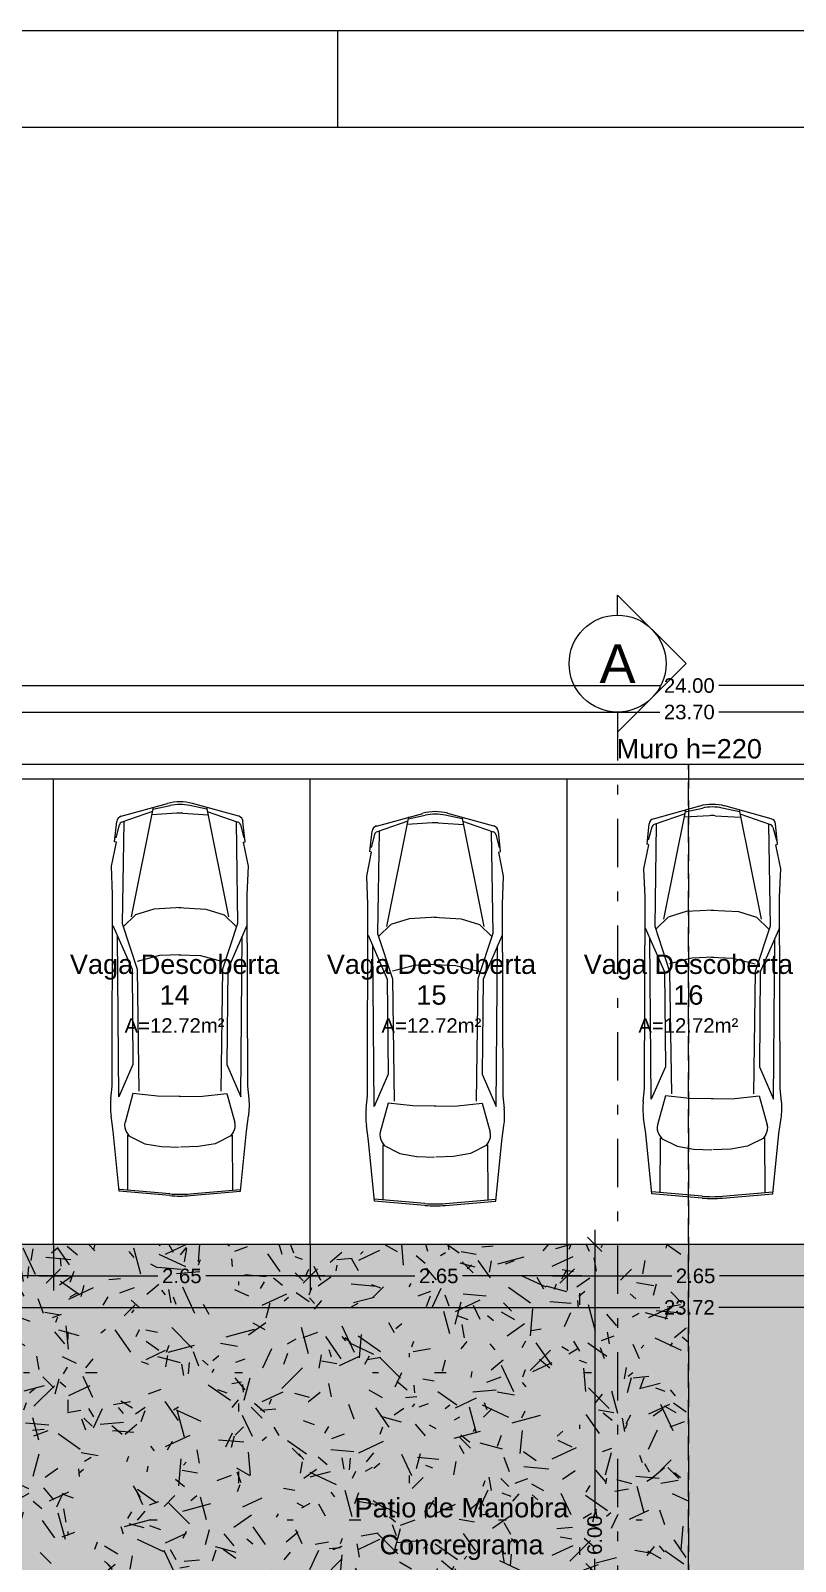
# Model space of a CAD drawing. Extents: x -120 to 1117, y 5 to 675.
# Drawn here: x 14.93 to 22.82, y 113.01 to 128.8 of the extents above; entities that cross this region are included whole.
import ezdxf
from ezdxf.enums import TextEntityAlignment as Align

# ---------------------------------------------------------------- set-up
doc = ezdxf.new("R2010")
doc.units = 0
doc.header["$MEASUREMENT"] = 0
doc.linetypes.add('DASHDOT', pattern=[1, 0.5, -0.25, 0, -0.25])
doc.linetypes.add('HIDDEN', pattern=[0.375, 0.25, -0.125])
doc.layers.get('0').update_dxf_attribs({"linetype": 'CONTINUOUS'})
doc.layers.get('DEFPOINTS').update_dxf_attribs({"linetype": 'CONTINUOUS'})
for name, color, linetype in [('carimbo', 4, 'CONTINUOUS'), ('cota', 1, 'CONTINUOUS'), ('moveis', 253, 'CONTINUOUS'), ('muro', 6, 'CONTINUOUS'), ('piso', 4, 'CONTINUOUS'), ('projecao', 4, 'HIDDEN'), ('texto', 7, 'CONTINUOUS'), ('vegetacao', 82, 'CONTINUOUS')]:
    doc.layers.add(name, color=color, linetype=linetype)
doc.styles.add('ROMANS', font='arial.ttf', dxfattribs={"height": 1.5})
doc.styles.get("Standard").update_dxf_attribs({"font": 'arial.ttf'})
doc.dimstyles.new('cotass', dxfattribs={"dimtxt": 0.15, "dimasz": 0.15, "dimexe": 0.15, "dimexo": 0, "dimgap": 0.05, "dimtad": 0, "dimzin": 4, "dimdsep": 46, "dimtxsty": 'Standard', "dimblk": 'OBLIQUE', "dimcen": 0, "dimdle": 0.15, "dimclrd": 256, "dimclrt": 4, "dimadec": 0, "dimazin": 1, "dimtfac": 1, "dimtix": 1, "dimtofl": 0, "dimtmove": 0, "dimatfit": 3, "dimldrblk": 'OPEN30', "dimfxl": 0, "dimtolj": 1, "dimtzin": 0, "dimlwd": -1, "dimarcsym": 0})
pattern_1 = [(0, (1.44, 0.96), (0.88, 1.52), [0.08, -1.34, 0.06, -0.58, 0.12, -1.42]), (5, (0.54, 1.68), (0.787509, 1.554551), [0.16, -1.34, 0.12, -0.58, 0.24, -1.42]), (10, (1.06, 1.78), (0.53784, 1.902295), [0.14, -0.34, 0.18, -1.06, 0.1, -1.32]), (15, (0.7, 1.96), (0.450046, 1.797737), [0.28, -0.34, 0.3, -1.06, 0.22, -1.32]), (20, (0.86, 1.14), (0.889806, 1.473175), [0.16, -1.1, 0.14, -0.82, 0.1, -0.64]), (25, (1.14, 0.86), (0.9972314, 1.458057), [0.22, -1.1, 0.28, -0.82, 0.24, -0.64]), (30, (1.44, 1.02), (-0.146462, 1.69368), [0.1, -0.66, 0.08, -0.98, 0.06, -1.3]), (35, (0.54, 0.3), (0.148824, 1.9842), [0.22, -0.66, 0.16, -0.98, 0.12, -1.3]), (40, (0.88, 1.46), (0.225573, 1.442469), [0.08, -0.88, 0.06, -0.56, 0.16, -1.02]), (45, (0.88, 0.74), (-0.410122, 1.965757), [0.16, -0.88, 0.12, -0.56, 0.3, -1.02]), (50, (1.18, 0.74), (-0.534986, 1.571557), [0.04, -0.74, 0.1, -1.22, 0.12, -0.62]), (60, (1.24, 0.88), (-0.663154, 1.491384), [0.1, -0.82, 0.04, -0.96, 0.08, -0.74]), (65, (0.52, 0.88), (-0.486328, 2.080453), [0.22, -0.82, 0.08, -0.96, 0.16, -0.74]), (70, (1.02, 0.64), (-0.732615, 1.437246), [0.06, -0.38, 0.12, -0.64, 0.08, -0.88]), (75, (0.3, 0.46), (-1.550558, 1.554275), [0.12, -0.38, 0.24, -0.64, 0.16, -0.88]), (80, (1.12, 1.82), (-1.390436, 1.09813), [0.14, -0.88, 0.06, -1.04, 0.12, -0.98]), (85, (1.3, 0.38), (-1.660168, 0.988455), [0.28, -0.88, 0.12, -1.04, 0.24, -0.98]), (90, (1.24, 0.96), (-1.76, 0.74), [0.12, -0.62, 0.08, -1.22, 0.04, -1.24]), (95, (0.52, 1.68), (-1.88055, 1.30105), [0.24, -0.62, 0.08, -1.22, 0.08, -1.24]), (100, (0.92, 1.58), (-1.653143, 0.967635), [0.14, -0.78, 0.12, -0.64, 0.14, -1.46]), (105, (1.28, 1.94), (-1.731187, 0.819872), [0.28, -0.78, 0.24, -0.64, 0.28, -1.46]), (110, (0.78, 0.44), (-1.602936, 0.544608), [0.16, -0.52, 0.08, -1.06, 0.12, -1.16]), (115, (1.86, 0.44), (-1.644302, 0.40283), [0.3, -0.52, 0.16, -1.06, 0.24, -1.16]), (120, (0.24, 0.68), (-1.911, 0.189948), [0.1, -1.34, 0.12, -0.62, 0.14, -0.82]), (125, (0.42, 0.86), (-2.170974, 0.066875), [0.22, -1.34, 0.24, -0.62, 0.28, -0.82]), (130, (0.68, 0.24), (-1.860718, 0.475107), [0.06, -0.44, 0.08, -0.86, 0.16, -1.12]), (135, (0.86, 0.42), (-2.149605, 0.311127), [0.12, -0.44, 0.16, -0.86, 0.3, -1.12]), (140, (0.08, 1.84), (-1.470646, -0.228038), [0.12, -0.72, 0.14, -0.62, 0.08, -0.84]), (145, (0.88, 0.58), (-1.548418, -0.502793), [0.24, -0.72, 0.28, -0.62, 0.16, -0.84]), (150, (1.74, 0.12), (-1.3655, -0.805115), [0.08, -0.56, 0.16, -1.24, 0.14, -1.14]), (155, (1.56, 1.22), (-1.77954, -0.692849), [0.16, -0.56, 0.3, -1.24, 0.28, -1.14]), (160, (0.42, 1.24), (-1.586007, -1.082858), [0.12, -0.84, 0.1, -0.76, 0.08, -1.22]), (165, (0.24, 0.52), (-1.706049, -1.344246), [0.24, -0.84, 0.22, -0.76, 0.16, -1.22]), (170, (0.54, 0.76), (-1.437627, -1.127488), [0.18, -0.66, 0.12, -0.9, 0.16, -0.88]), (175, (1.44, 1.66), (-1.365265, -1.607125), [0.22, -0.66, 0.24, -0.9, 0.26, -0.88])]

# ---------------------------------------------------------------- blocks, each defined once
blk = doc.blocks.new('A1')
blk.add_line((131, 594), (131, 584))
blk.add_lwpolyline([(841, 0), (0, 0), (0, 594), (841, 594)], close=True)
at = {"color": 2}
blk.add_lwpolyline([(831, 10), (831, 584), (30, 584), (30, 10), (831, 10)], dxfattribs=at)
blk = doc.blocks.new('_Oblique')
at = {"color": 0, "linetype": 'ByBlock', "lineweight": -2}
blk.add_line((-0.5, -0.5), (0.5, 0.5), dxfattribs=at)
blk = doc.blocks.new('*D12')
at = {"layer": 'cota', "color": 0, "lineweight": -2, "transparency": 16777216}
for p, q in [((12.519, 116.284), (12.519, 115.807)), ((15.169, 116.284), (15.169, 115.807))]:
    blk.add_line(p, q, dxfattribs=at)
at = {"layer": 'cota', "transparency": 16777216}
for p, q in [((12.369, 115.957), (13.598, 115.957)), ((15.319, 115.957), (14.091, 115.957))]:
    blk.add_line(p, q, dxfattribs=at)
at = {"layer": 'DEFPOINTS', "color": 0, "transparency": 16777216}
for p in [(12.519, 116.284), (15.169, 116.284), (15.169, 115.957)]:
    blk.add_point(p, dxfattribs=at)
at = {"layer": 'cota', "transparency": 16777216, "xscale": 0.15, "yscale": 0.15, "zscale": 0.15, "rotation": 180}
blk.add_blockref('_Oblique', (12.519, 115.957), dxfattribs=at)
at = {"layer": 'cota', "transparency": 16777216, "xscale": 0.15, "yscale": 0.15, "zscale": 0.15}
blk.add_blockref('_Oblique', (15.169, 115.957), dxfattribs=at)
at = {"layer": 'cota', "color": 4, "transparency": 16777216, "insert": (13.844, 115.957), "char_height": 0.15, "attachment_point": 5}
blk.add_mtext('\\A1;2.65', dxfattribs=at)
blk = doc.blocks.new('_Open30')
at = {"color": 0, "linetype": 'ByBlock', "lineweight": -2}
for p, q in [((-1, 0.27), (0, 0)), ((0, 0), (-1, -0.27)), ((0, 0), (-1, 0))]:
    blk.add_line(p, q, dxfattribs=at)
blk = doc.blocks.new('*D13')
at = {"layer": 'cota', "color": 0, "lineweight": -2, "transparency": 16777216}
for p, q in [((15.169, 116.284), (15.169, 115.807)), ((17.819, 116.284), (17.819, 115.807))]:
    blk.add_line(p, q, dxfattribs=at)
at = {"layer": 'cota', "transparency": 16777216}
for p, q in [((15.019, 115.957), (16.248, 115.957)), ((17.969, 115.957), (16.741, 115.957))]:
    blk.add_line(p, q, dxfattribs=at)
at = {"layer": 'DEFPOINTS', "color": 0, "transparency": 16777216}
for p in [(15.169, 116.284), (17.819, 116.284), (17.819, 115.957)]:
    blk.add_point(p, dxfattribs=at)
at = {"layer": 'cota', "transparency": 16777216, "xscale": 0.15, "yscale": 0.15, "zscale": 0.15, "rotation": 180}
blk.add_blockref('_Oblique', (15.169, 115.957), dxfattribs=at)
at = {"layer": 'cota', "transparency": 16777216, "xscale": 0.15, "yscale": 0.15, "zscale": 0.15}
blk.add_blockref('_Oblique', (17.819, 115.957), dxfattribs=at)
at = {"layer": 'cota', "color": 4, "transparency": 16777216, "insert": (16.494, 115.957), "char_height": 0.15, "attachment_point": 5}
blk.add_mtext('\\A1;2.65', dxfattribs=at)
blk = doc.blocks.new('*D14')
at = {"layer": 'cota', "color": 0, "lineweight": -2, "transparency": 16777216}
for p, q in [((17.819, 116.284), (17.819, 115.807)), ((20.469, 116.284), (20.469, 115.807))]:
    blk.add_line(p, q, dxfattribs=at)
at = {"layer": 'cota', "transparency": 16777216}
for p, q in [((17.669, 115.957), (18.898, 115.957)), ((20.619, 115.957), (19.391, 115.957))]:
    blk.add_line(p, q, dxfattribs=at)
at = {"layer": 'DEFPOINTS', "color": 0, "transparency": 16777216}
for p in [(17.819, 116.284), (20.469, 116.284), (20.469, 115.957)]:
    blk.add_point(p, dxfattribs=at)
at = {"layer": 'cota', "transparency": 16777216, "xscale": 0.15, "yscale": 0.15, "zscale": 0.15, "rotation": 180}
blk.add_blockref('_Oblique', (17.819, 115.957), dxfattribs=at)
at = {"layer": 'cota', "transparency": 16777216, "xscale": 0.15, "yscale": 0.15, "zscale": 0.15}
blk.add_blockref('_Oblique', (20.469, 115.957), dxfattribs=at)
at = {"layer": 'cota', "color": 4, "transparency": 16777216, "insert": (19.144, 115.957), "char_height": 0.15, "attachment_point": 5}
blk.add_mtext('\\A1;2.65', dxfattribs=at)
blk = doc.blocks.new('*D15')
at = {"layer": 'cota', "color": 0, "lineweight": -2, "transparency": 16777216}
for p, q in [((20.469, 116.284), (20.469, 115.807)), ((23.119, 116.284), (23.119, 115.807))]:
    blk.add_line(p, q, dxfattribs=at)
at = {"layer": 'cota', "transparency": 16777216}
for p, q in [((20.319, 115.957), (21.548, 115.957)), ((23.269, 115.957), (22.041, 115.957))]:
    blk.add_line(p, q, dxfattribs=at)
at = {"layer": 'DEFPOINTS', "color": 0, "transparency": 16777216}
for p in [(20.469, 116.284), (23.119, 116.284), (23.119, 115.957)]:
    blk.add_point(p, dxfattribs=at)
at = {"layer": 'cota', "transparency": 16777216, "xscale": 0.15, "yscale": 0.15, "zscale": 0.15, "rotation": 180}
blk.add_blockref('_Oblique', (20.469, 115.957), dxfattribs=at)
at = {"layer": 'cota', "transparency": 16777216, "xscale": 0.15, "yscale": 0.15, "zscale": 0.15}
blk.add_blockref('_Oblique', (23.119, 115.957), dxfattribs=at)
at = {"layer": 'cota', "color": 4, "transparency": 16777216, "insert": (21.794, 115.957), "char_height": 0.15, "attachment_point": 5}
blk.add_mtext('\\A1;2.65', dxfattribs=at)
blk = doc.blocks.new('*D49')
at = {"layer": 'cota', "color": 0, "lineweight": -2, "transparency": 16777216}
for p, q in [((9.869, 121.084), (9.869, 121.922)), ((33.589, 121.084), (33.589, 121.922))]:
    blk.add_line(p, q, dxfattribs=at)
at = {"layer": 'cota', "transparency": 16777216}
for p, q in [((9.719, 121.772), (21.425, 121.772)), ((33.739, 121.772), (22.033, 121.772))]:
    blk.add_line(p, q, dxfattribs=at)
at = {"layer": 'DEFPOINTS', "color": 0, "transparency": 16777216}
for p in [(33.589, 121.772), (9.869, 121.084), (33.589, 121.084)]:
    blk.add_point(p, dxfattribs=at)
at = {"layer": 'cota', "transparency": 16777216, "xscale": 0.15, "yscale": 0.15, "zscale": 0.15, "rotation": 180}
blk.add_blockref('_Oblique', (9.869, 121.772), dxfattribs=at)
at = {"layer": 'cota', "transparency": 16777216, "xscale": 0.15, "yscale": 0.15, "zscale": 0.15}
blk.add_blockref('_Oblique', (33.589, 121.772), dxfattribs=at)
at = {"layer": 'cota', "color": 4, "transparency": 16777216, "insert": (21.729, 121.772), "char_height": 0.15, "attachment_point": 5}
blk.add_mtext('\\A1;23.70', dxfattribs=at)
blk = doc.blocks.new('*D475')
at = {"layer": 'cota', "color": 0, "lineweight": -2, "transparency": 16777216}
for p, q in [((9.869, 116.284), (9.869, 115.482)), ((33.589, 116.284), (33.589, 115.482))]:
    blk.add_line(p, q, dxfattribs=at)
at = {"layer": 'cota', "transparency": 16777216}
for p, q in [((9.719, 115.632), (21.426, 115.632)), ((33.739, 115.632), (22.033, 115.632))]:
    blk.add_line(p, q, dxfattribs=at)
at = {"layer": 'DEFPOINTS', "color": 0, "transparency": 16777216}
for p in [(9.869, 116.284), (33.589, 116.284), (33.589, 115.632)]:
    blk.add_point(p, dxfattribs=at)
at = {"layer": 'cota', "transparency": 16777216, "xscale": 0.15, "yscale": 0.15, "zscale": 0.15, "rotation": 180}
blk.add_blockref('_Oblique', (9.869, 115.632), dxfattribs=at)
at = {"layer": 'cota', "transparency": 16777216, "xscale": 0.15, "yscale": 0.15, "zscale": 0.15}
blk.add_blockref('_Oblique', (33.589, 115.632), dxfattribs=at)
at = {"layer": 'cota', "color": 4, "transparency": 16777216, "insert": (21.729, 115.632), "char_height": 0.15, "attachment_point": 5}
blk.add_mtext('\\A1;23.72', dxfattribs=at)
blk = doc.blocks.new('*D544')
at = {"layer": 'cota', "color": 0, "lineweight": -2, "transparency": 16777216}
for p, q in [((9.719, 121.234), (9.719, 122.195)), ((33.739, 121.234), (33.739, 122.195))]:
    blk.add_line(p, q, dxfattribs=at)
at = {"layer": 'cota', "transparency": 16777216}
for p, q in [((9.569, 122.045), (21.425, 122.045)), ((33.889, 122.045), (22.033, 122.045))]:
    blk.add_line(p, q, dxfattribs=at)
at = {"layer": 'DEFPOINTS', "color": 0, "transparency": 16777216}
for p in [(33.739, 122.045), (9.719, 121.234), (33.739, 121.234)]:
    blk.add_point(p, dxfattribs=at)
at = {"layer": 'cota', "transparency": 16777216, "xscale": 0.15, "yscale": 0.15, "zscale": 0.15, "rotation": 180}
blk.add_blockref('_Oblique', (9.719, 122.045), dxfattribs=at)
at = {"layer": 'cota', "transparency": 16777216, "xscale": 0.15, "yscale": 0.15, "zscale": 0.15}
blk.add_blockref('_Oblique', (33.739, 122.045), dxfattribs=at)
at = {"layer": 'cota', "color": 4, "transparency": 16777216, "insert": (21.729, 122.045), "char_height": 0.15, "attachment_point": 5}
blk.add_mtext('\\A1;24.00', dxfattribs=at)
blk = doc.blocks.new('*D1069')
at = {"layer": 'cota', "transparency": 16777216}
for p, q in [((20.753, 116.434), (20.753, 113.529)), ((20.753, 110.134), (20.753, 113.039))]:
    blk.add_line(p, q, dxfattribs=at)
at = {"layer": 'cota', "color": 0, "lineweight": -2, "transparency": 16777216}
for p, q in [((20.469, 116.284), (20.903, 116.284)), ((20.469, 110.284), (20.903, 110.284))]:
    blk.add_line(p, q, dxfattribs=at)
at = {"layer": 'DEFPOINTS', "color": 0, "transparency": 16777216}
for p in [(20.469, 116.284), (20.469, 110.284), (20.753, 110.284)]:
    blk.add_point(p, dxfattribs=at)
at = {"layer": 'cota', "transparency": 16777216, "xscale": 0.15, "yscale": 0.15, "zscale": 0.15}
for p, rotation in [((20.753, 116.284), 90), ((20.753, 110.284), 270)]:
    blk.add_blockref('_Oblique', p, dxfattribs=dict(at, rotation=rotation))
at = {"layer": 'cota', "color": 4, "transparency": 16777216, "insert": (20.753, 113.284), "char_height": 0.15, "attachment_point": 5, "rotation": 90}
blk.add_mtext('\\A1;6.00', dxfattribs=at)

msp = doc.modelspace()

# ---------------------------------------------------------------- hatches: boundary and pattern name
at = {"layer": 'vegetacao'}
h = msp.add_hatch(dxfattribs=at)
h.set_pattern_fill('ANGLE', color=256, scale=2, style=0)
h.set_pattern_definition([(0, (0, 0), (0, 0.55), [0.4, -0.15]), (90, (0, 0), (-0.55, 3e-17), [0.4, -0.15])])
edge = h.paths.add_edge_path()
edge.add_line((33.589, 75.924), (33.589, 116.284))
edge.add_line((33.589, 116.284), (9.869, 116.284))
edge.add_line((9.869, 116.284), (9.869, 110.284))
edge.add_line((9.869, 110.284), (27.589, 110.284))
edge.add_arc((27.589, 107.284), 3, 0, 90, ccw=False)
edge.add_line((30.589, 107.284), (30.589, 75.924))
edge.add_line((30.589, 75.924), (33.589, 75.924))
edge = h.paths.add_edge_path(flags=17)
edge.add_line((27.369, 110.284), (27.589, 110.284))
edge.add_arc((27.589, 107.284), 3, 0, 90, ccw=False)
edge.add_line((30.589, 107.284), (30.589, 93.874))
edge.add_line((30.589, 93.874), (24.899, 93.874))
edge.add_line((24.899, 93.874), (24.899, 91.544))
edge.add_line((24.899, 91.544), (22.849, 91.544))
edge.add_line((22.849, 91.544), (22.849, 95.286))
edge.add_line((22.849, 95.286), (27.849, 95.286))
edge.add_line((27.849, 95.286), (27.849, 97.786))
edge.add_line((27.849, 97.786), (27.254, 97.786))
edge.add_line((27.254, 97.786), (27.254, 105.284))
edge.add_line((27.254, 105.284), (27.369, 105.284))
edge.add_line((27.369, 105.284), (27.369, 110.284))
h.paths.add_polyline_path([(22.849, 95.286), (22.849, 97.786), (27.849, 97.786), (27.849, 95.286)], flags=16)
h.paths.add_polyline_path([(22.254, 97.786), (22.254, 100.286), (27.254, 100.286), (27.254, 97.786)], flags=17)
h.paths.add_polyline_path([(22.254, 100.286), (22.254, 102.786), (27.254, 102.786), (27.254, 100.286)], flags=17)
h.paths.add_polyline_path([(22.254, 102.786), (22.254, 105.286), (27.254, 105.286), (27.254, 102.786)], flags=17)
h.paths.add_polyline_path([(27.369, 105.284), (24.869, 105.284), (24.869, 110.284), (27.369, 110.284)], flags=16)
h.paths.add_polyline_path([(24.869, 105.284), (22.369, 105.284), (22.369, 110.284), (24.869, 110.284)], flags=17)
h.paths.add_polyline_path([(22.369, 105.284), (19.869, 105.284), (19.869, 110.284), (22.369, 110.284)], flags=17)
h.paths.add_polyline_path([(19.869, 105.284), (17.369, 105.284), (17.369, 110.284), (19.869, 110.284)], flags=17)
h.paths.add_polyline_path([(17.369, 105.284), (14.869, 105.284), (14.869, 110.284), (17.369, 110.284)], flags=17)
h.paths.add_polyline_path([(14.869, 105.284), (12.369, 105.284), (12.369, 110.284), (14.869, 110.284)], flags=17)
h = msp.add_hatch(dxfattribs=at)
h.set_pattern_fill('TRACOS2', color=256, scale=2, style=0)
h.set_pattern_definition(pattern_1)
h.paths.add_polyline_path([(21.719, 116.284), (9.869, 116.284), (9.869, 110.284), (12.369, 110.284), (21.719, 110.284)])
h = msp.add_hatch(dxfattribs=at)
h.set_pattern_fill('TRACOS2', color=256, scale=2, style=0)
h.set_pattern_definition(pattern_1)
h.paths.add_polyline_path([(33.589, 116.284), (21.719, 116.284), (21.719, 110.284), (27.589, 110.284, -0.414214), (30.589, 107.284), (30.589, 76.199), (31.889, 76.199), (31.889, 76.149), (30.589, 76.149), (30.589, 75.924), (33.589, 75.924)])

# ---------------------------------------------------------------- linework, layer by layer
at = {"layer": 'cota', "color": 6, "linetype": 'Continuous'}
msp.add_lwpolyline([(20.989, 122.772), (20.989, 122.979), (21.696, 122.272), (20.989, 121.564)], dxfattribs=at)
at = {"layer": 'cota', "color": 6, "linetype": 'DASHDOT'}
msp.add_lwpolyline([(20.989, 121.772), (20.989, 71.691)], dxfattribs=at)
at = {"layer": 'cota', "color": 6}
msp.add_circle((20.989, 122.272), 0.5, dxfattribs=at)
at = {"layer": 'moveis'}
for p, q in [((15.867, 120.698), (16.345, 120.829)), ((16.199, 120.791), (15.971, 119.661)), ((16.195, 120.77), (16.372, 120.808)), ((16.753, 120.77), (16.576, 120.808)), ((17.081, 120.698), (16.603, 120.829)), ((16.749, 120.791), (16.977, 119.661)), ((21.36, 120.673), (21.838, 120.804)), ((21.691, 120.766), (21.464, 119.636)), ((21.688, 120.745), (21.865, 120.783)), ((22.246, 120.745), (22.069, 120.783)), ((22.574, 120.673), (22.096, 120.804)), ((22.242, 120.766), (22.47, 119.636)), ((15.801, 120.434), (15.823, 120.645)), ((15.849, 120.61), (15.813, 120.477)), ((16.192, 120.748), (15.875, 120.638)), ((15.895, 120.64), (15.879, 119.591)), ((16.444, 120.729), (16.183, 120.713)), ((16.504, 120.729), (16.765, 120.713)), ((16.756, 120.748), (17.073, 120.638)), ((17.053, 120.64), (17.069, 119.591)), ((17.099, 120.61), (17.135, 120.477)), ((17.147, 120.434), (17.125, 120.645)), ((18.501, 120.597), (18.979, 120.728)), ((18.825, 120.648), (18.509, 120.538)), ((18.832, 120.691), (18.604, 119.56)), ((19.077, 120.629), (18.817, 120.613)), ((18.828, 120.67), (19.005, 120.708)), ((19.138, 120.629), (19.398, 120.613)), ((19.387, 120.67), (19.21, 120.708)), ((19.714, 120.597), (19.237, 120.728)), ((19.383, 120.691), (19.611, 119.56)), ((19.39, 120.648), (19.706, 120.538)), ((21.294, 120.409), (21.315, 120.62)), ((21.685, 120.723), (21.368, 120.613)), ((21.388, 120.615), (21.372, 119.566)), ((21.937, 120.704), (21.676, 120.688)), ((21.997, 120.704), (22.257, 120.688)), ((22.249, 120.723), (22.566, 120.613)), ((22.545, 120.615), (22.562, 119.566)), ((22.64, 120.409), (22.618, 120.62)), ((18.435, 120.333), (18.456, 120.545)), ((18.483, 120.51), (18.446, 120.377)), ((18.529, 120.54), (18.512, 119.49)), ((19.686, 120.54), (19.703, 119.49)), ((19.732, 120.51), (19.769, 120.377)), ((19.78, 120.333), (19.759, 120.545)), ((21.342, 120.585), (21.305, 120.452)), ((22.591, 120.585), (22.628, 120.452)), ((15.767, 120.182), (15.819, 120.43)), ((15.819, 120.43), (15.801, 120.434)), ((17.129, 120.43), (17.147, 120.434)), ((17.181, 120.182), (17.129, 120.43)), ((18.401, 120.081), (18.452, 120.329)), ((18.452, 120.329), (18.435, 120.333)), ((19.763, 120.329), (19.78, 120.333)), ((19.814, 120.081), (19.763, 120.329)), ((21.26, 120.157), (21.311, 120.404)), ((21.311, 120.404), (21.294, 120.409)), ((22.622, 120.404), (22.64, 120.409)), ((22.674, 120.157), (22.622, 120.404)), ((15.779, 119.889), (15.767, 120.182)), ((17.169, 119.889), (17.181, 120.182)), ((21.272, 119.864), (21.26, 120.157)), ((22.661, 119.864), (22.674, 120.157)), ((18.413, 119.789), (18.401, 120.081)), ((19.802, 119.789), (19.814, 120.081)), ((15.774, 117.915), (15.779, 119.889)), ((17.174, 117.915), (17.169, 119.889)), ((21.267, 117.89), (21.272, 119.864)), ((22.667, 117.89), (22.661, 119.864)), ((16.017, 119.682), (15.89, 119.559)), ((16.205, 119.741), (16.017, 119.682)), ((16.487, 119.756), (16.205, 119.741)), ((16.461, 119.756), (16.743, 119.741)), ((16.743, 119.741), (16.931, 119.682)), ((16.931, 119.682), (17.058, 119.559)), ((18.408, 117.814), (18.413, 119.789)), ((19.808, 117.814), (19.802, 119.789)), ((21.697, 119.716), (21.51, 119.657)), ((21.98, 119.731), (21.697, 119.716)), ((21.954, 119.731), (22.236, 119.716)), ((22.236, 119.716), (22.423, 119.657)), ((15.782, 119.572), (15.98, 119.12)), ((15.879, 119.591), (16.033, 119.122)), ((17.069, 119.591), (16.915, 119.122)), ((17.166, 119.572), (16.968, 119.12)), ((18.651, 119.582), (18.524, 119.459)), ((18.838, 119.64), (18.651, 119.582)), ((19.121, 119.656), (18.838, 119.64)), ((19.095, 119.656), (19.377, 119.64)), ((19.377, 119.64), (19.564, 119.582)), ((19.564, 119.582), (19.691, 119.459)), ((21.275, 119.547), (21.472, 119.095)), ((21.372, 119.566), (21.526, 119.097)), ((21.51, 119.657), (21.383, 119.534)), ((22.562, 119.566), (22.408, 119.097)), ((22.423, 119.657), (22.55, 119.534)), ((22.658, 119.547), (22.461, 119.095)), ((15.845, 117.806), (15.83, 119.462)), ((17.103, 117.806), (17.118, 119.462)), ((18.416, 119.472), (18.613, 119.019)), ((18.478, 117.706), (18.464, 119.362)), ((18.512, 119.49), (18.667, 119.022)), ((19.703, 119.49), (19.549, 119.022)), ((19.799, 119.472), (19.602, 119.019)), ((19.737, 117.706), (19.751, 119.362)), ((21.337, 117.781), (21.323, 119.437)), ((22.596, 117.781), (22.61, 119.437)), ((16.262, 119.261), (16.032, 119.2)), ((16.484, 119.27), (16.262, 119.261)), ((16.464, 119.27), (16.686, 119.261)), ((16.686, 119.261), (16.916, 119.2)), ((21.754, 119.236), (21.525, 119.175)), ((21.977, 119.245), (21.754, 119.236)), ((21.956, 119.245), (22.179, 119.236)), ((22.179, 119.236), (22.409, 119.175)), ((15.98, 119.12), (15.989, 118.138)), ((16.033, 119.122), (16.051, 117.862)), ((16.915, 119.122), (16.897, 117.862)), ((16.968, 119.12), (16.959, 118.138)), ((18.895, 119.16), (18.666, 119.1)), ((19.118, 119.169), (18.895, 119.16)), ((19.097, 119.169), (19.32, 119.16)), ((19.32, 119.16), (19.55, 119.1)), ((21.472, 119.095), (21.482, 118.113)), ((21.526, 119.097), (21.544, 117.836)), ((22.408, 119.097), (22.39, 117.836)), ((22.461, 119.095), (22.452, 118.113)), ((18.613, 119.019), (18.623, 118.038)), ((18.667, 119.022), (18.685, 117.761)), ((19.549, 119.022), (19.531, 117.761)), ((19.602, 119.019), (19.592, 118.038)), ((15.989, 118.138), (15.845, 117.806)), ((16.959, 118.138), (17.103, 117.806)), ((21.482, 118.113), (21.337, 117.781)), ((22.452, 118.113), (22.596, 117.781)), ((18.623, 118.038), (18.478, 117.706)), ((19.592, 118.038), (19.737, 117.706)), ((15.761, 117.783), (15.774, 117.915)), ((15.99, 117.839), (15.908, 117.541)), ((16.242, 117.812), (15.99, 117.839)), ((16.482, 117.809), (16.242, 117.812)), ((16.466, 117.809), (16.706, 117.812)), ((16.706, 117.812), (16.958, 117.839)), ((16.958, 117.839), (17.04, 117.541)), ((17.187, 117.783), (17.174, 117.915)), ((18.395, 117.683), (18.408, 117.814)), ((19.821, 117.683), (19.808, 117.814)), ((21.254, 117.758), (21.267, 117.89)), ((21.483, 117.814), (21.4, 117.516)), ((21.735, 117.786), (21.483, 117.814)), ((21.975, 117.783), (21.735, 117.786)), ((21.959, 117.783), (22.198, 117.786)), ((22.198, 117.786), (22.451, 117.814)), ((22.451, 117.814), (22.533, 117.516)), ((22.68, 117.758), (22.667, 117.89)), ((15.787, 117.452), (15.765, 117.609)), ((17.161, 117.452), (17.183, 117.609)), ((18.624, 117.739), (18.541, 117.441)), ((18.876, 117.711), (18.624, 117.739)), ((19.115, 117.708), (18.876, 117.711)), ((19.1, 117.708), (19.339, 117.711)), ((19.339, 117.711), (19.591, 117.739)), ((19.591, 117.739), (19.674, 117.441)), ((15.849, 116.831), (15.787, 117.452)), ((17.099, 116.831), (17.161, 117.452)), ((18.421, 117.352), (18.398, 117.509)), ((19.795, 117.352), (19.817, 117.509)), ((21.28, 117.427), (21.258, 117.584)), ((22.654, 117.427), (22.676, 117.584)), ((15.924, 117.441), (15.951, 117.4)), ((15.935, 117.408), (15.933, 116.845)), ((15.935, 117.408), (16.111, 117.321)), ((16.111, 117.321), (16.283, 117.291)), ((16.283, 117.291), (16.468, 117.284)), ((16.665, 117.291), (16.48, 117.284)), ((16.837, 117.321), (16.665, 117.291)), ((17.013, 117.408), (16.837, 117.321)), ((17.024, 117.441), (16.997, 117.4)), ((17.013, 117.408), (17.015, 116.845)), ((18.482, 116.73), (18.421, 117.352)), ((18.557, 117.341), (18.584, 117.3)), ((18.568, 117.308), (18.566, 116.745)), ((18.568, 117.308), (18.744, 117.22)), ((19.647, 117.308), (19.471, 117.22)), ((19.658, 117.341), (19.631, 117.3)), ((19.647, 117.308), (19.649, 116.745)), ((19.733, 116.73), (19.795, 117.352)), ((21.341, 116.805), (21.28, 117.427)), ((21.416, 117.416), (21.444, 117.375)), ((21.427, 117.383), (21.425, 116.82)), ((21.427, 117.383), (21.604, 117.296)), ((21.604, 117.296), (21.776, 117.266)), ((22.33, 117.296), (22.158, 117.266)), ((22.506, 117.383), (22.33, 117.296)), ((22.517, 117.416), (22.49, 117.375)), ((22.506, 117.383), (22.508, 116.82)), ((22.592, 116.805), (22.654, 117.427)), ((18.744, 117.22), (18.917, 117.191)), ((18.917, 117.191), (19.102, 117.183)), ((19.298, 117.191), (19.113, 117.183)), ((19.471, 117.22), (19.298, 117.191)), ((21.776, 117.266), (21.961, 117.258)), ((22.158, 117.266), (21.973, 117.258)), ((16.369, 116.786), (15.849, 116.831)), ((16.369, 116.804), (15.85, 116.849)), ((16.579, 116.804), (17.098, 116.849)), ((16.579, 116.786), (17.099, 116.831)), ((21.862, 116.779), (21.342, 116.824)), ((22.072, 116.779), (22.591, 116.824)), ((19.002, 116.685), (18.482, 116.73)), ((19.002, 116.704), (18.483, 116.749)), ((19.213, 116.704), (19.732, 116.749)), ((19.213, 116.685), (19.733, 116.73)), ((21.862, 116.76), (21.341, 116.805)), ((22.072, 116.76), (22.592, 116.805))]:
    msp.add_line(p, q, dxfattribs=at)
for centre, radius, start, end in [((16.474, 120.359), 0.488, 74.6615, 105.3385), ((16.474, 120.331), 0.488, 77.9052, 102.0948), ((21.967, 120.333), 0.488, 74.6615, 105.3385), ((21.967, 120.306), 0.488, 77.9052, 102.0948), ((15.883, 120.639), 0.061, 105.3385, 174.1898), ((15.889, 120.6), 0.0406, 109.2106, 164.5138), ((16.474, 120.243), 0.488, 86.4735, 93.5265), ((17.059, 120.6), 0.0406, 15.4862, 70.7894), ((17.065, 120.639), 0.061, 5.8102, 74.6615), ((19.108, 120.258), 0.488, 74.6615, 105.3385), ((19.108, 120.231), 0.488, 77.9052, 102.0948), ((19.108, 120.142), 0.488, 86.4735, 93.5265), ((21.376, 120.614), 0.061, 105.3385, 174.1898), ((21.381, 120.574), 0.0406, 109.2106, 164.5138), ((21.967, 120.217), 0.488, 86.4735, 93.5265), ((22.552, 120.574), 0.0406, 15.4862, 70.7894), ((22.557, 120.614), 0.061, 5.8102, 74.6615), ((18.517, 120.539), 0.061, 105.3385, 174.1898), ((18.522, 120.499), 0.0406, 109.2106, 164.5138), ((19.693, 120.499), 0.0406, 15.4862, 70.7894), ((19.698, 120.539), 0.061, 5.8102, 74.6615), ((16.489, 117.712), 0.732, 174.3743, 188.0716), ((16.459, 117.712), 0.732, 351.9284, 5.6257), ((19.123, 117.611), 0.732, 174.3743, 188.0716), ((19.092, 117.611), 0.732, 351.9284, 5.6257), ((21.982, 117.687), 0.732, 174.3743, 188.0716), ((21.952, 117.687), 0.732, 351.9284, 5.6257), ((16.025, 117.509), 0.122, 164.4694, 213.736), ((16.923, 117.509), 0.122, 326.2641, 15.5306), ((21.518, 117.484), 0.122, 164.4694, 213.736), ((22.416, 117.484), 0.122, 326.2641, 15.5306), ((18.659, 117.408), 0.122, 164.4694, 213.736), ((19.557, 117.408), 0.122, 326.2641, 15.5306), ((16.474, 118.019), 1.219, 265.0592, 274.9408), ((16.474, 118), 1.219, 265.0592, 274.9408), ((19.108, 117.919), 1.219, 265.0592, 274.9408), ((19.108, 117.9), 1.219, 265.0592, 274.9408), ((21.967, 117.994), 1.219, 265.0592, 274.9408), ((21.967, 117.975), 1.219, 265.0592, 274.9408)]:
    msp.add_arc(centre, radius, start, end, dxfattribs=at)
at = {"layer": 'muro'}
for p, q in [((9.719, 121.234), (33.739, 121.234)), ((9.869, 121.084), (33.589, 121.084))]:
    msp.add_line(p, q, dxfattribs=at)
at = {"layer": 'piso'}
for p, q in [((15.169, 116.284), (15.169, 121.084)), ((17.819, 116.284), (17.819, 121.084)), ((20.469, 116.284), (20.469, 121.084)), ((9.869, 116.284), (33.589, 116.284))]:
    msp.add_line(p, q, dxfattribs=at)
msp.add_lwpolyline([(9.869, 96.004), (9.869, 105.284), (12.369, 105.284), (12.369, 110.284), (9.869, 110.284), (9.869, 116.284), (33.589, 116.284), (33.589, 75.924)], dxfattribs=at)
at = {"layer": 'projecao'}
for p, q in [((21.719, 121.234), (21.719, 87.804)), ((21.719, 87.804), (21.719, 121.234))]:
    msp.add_line(p, q, dxfattribs=at)

# ---------------------------------------------------------------- block references
at = {"layer": 'carimbo', "xscale": 0.1000000000003638, "yscale": 0.1000000000003638, "zscale": 0.1000000000003638}
msp.add_blockref('A1', (5, 69.4), dxfattribs=at)

# ---------------------------------------------------------------- texts
at = {"layer": 'cota', "color": 6, "style": 'ROMANS'}
msp.add_text('A', height=0.4, dxfattribs=at).set_placement((20.989, 122.272), align=Align.MIDDLE_CENTER)
at = {"layer": 'texto'}
for s, height, p in [('Muro h=220', 0.2, (21.729, 121.234)), ('Vaga Descoberta', 0.2, (16.419, 119.012)), ('Vaga Descoberta', 0.2, (19.069, 119.012)), ('Vaga Descoberta', 0.2, (21.719, 119.012)), ('14', 0.2, (16.419, 118.695)), ('15', 0.2, (19.069, 118.695)), ('16', 0.2, (21.719, 118.695)), ('A=12.72m²', 0.15, (16.419, 118.42)), ('A=12.72m²', 0.15, (19.069, 118.42)), ('A=12.72m²', 0.15, (21.719, 118.42)), ('Patio de Manobra', 0.2, (19.379, 113.408)), ('Concregrama', 0.2, (19.379, 113.027))]:
    msp.add_text(s, height=height, dxfattribs=at).set_placement(p, align=Align.BOTTOM_CENTER)

# ---------------------------------------------------------------- dimensions: what is measured, and where the dimension line sits
at = {"layer": 'cota'}
for base, p1, p2, text, picture, middle in [((33.739, 122.045), (9.719, 121.234), (33.739, 121.234), '24.00', '*D544', (21.729, 122.045)), ((33.589, 121.772), (9.869, 121.084), (33.589, 121.084), '23.70', '*D49', (21.729, 121.772))]:
    dim = msp.add_linear_dim(base=base, p1=p1, p2=p2, text=text, dimstyle='cotass', override={"dimtmove": 1}, dxfattribs=at)
    dim.commit()
    dim.dimension.update_dxf_attribs({"geometry": picture, "text_midpoint": middle})
dim = msp.add_linear_dim(base=(20.753, 110.284), p1=(20.469, 116.284), p2=(20.469, 110.284), angle=90, dimstyle='cotass', dxfattribs=at)
dim.commit()
dim.dimension.update_dxf_attribs({"geometry": '*D1069', "text_midpoint": (20.753, 113.284)})
dim = msp.add_linear_dim(base=(33.589, 115.632), p1=(9.869, 116.284), p2=(33.589, 116.284), dimstyle='cotass', dxfattribs=at)
dim.commit()
dim.dimension.update_dxf_attribs({"geometry": '*D475', "text_midpoint": (21.729, 115.632)})
for base, p1, p2, picture, middle in [((15.169, 115.957), (12.519, 116.284), (15.169, 116.284), '*D12', (13.844, 115.957)), ((17.819, 115.957), (15.169, 116.284), (17.819, 116.284), '*D13', (16.494, 115.957)), ((20.469, 115.957), (17.819, 116.284), (20.469, 116.284), '*D14', (19.144, 115.957)), ((23.119, 115.957), (20.469, 116.284), (23.119, 116.284), '*D15', (21.794, 115.957))]:
    dim = msp.add_linear_dim(base=base, p1=p1, p2=p2, dimstyle='cotass', override={"dimtmove": 1}, dxfattribs=at)
    dim.commit()
    dim.dimension.update_dxf_attribs({"geometry": picture, "text_midpoint": middle})

doc.saveas('drawing.dxf')
